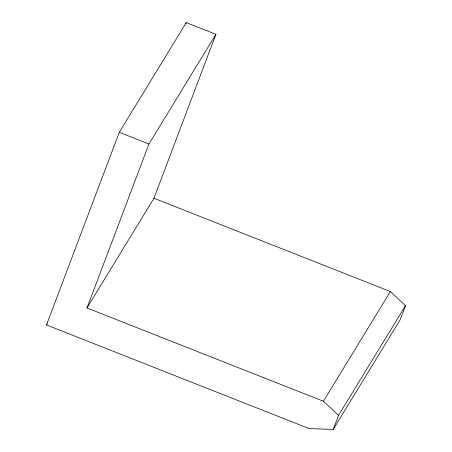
<?xml version="1.0" encoding="UTF-8"?>
<svg xmlns="http://www.w3.org/2000/svg" width="452" height="452" viewBox="0 0 452 452"><rect width="100%" height="100%" fill="white"/><g stroke="black" fill="none" stroke-linecap="round" stroke-linejoin="round"><path stroke-width="0.68" d="M46.494 324.96L119.288 132.312L186.258 22.6L215.92 34.301L153.962 198.258L86.993 307.97L323.406 401.252L338.537 415.36L333.231 429.4L309.185 428.609L46.494 324.96L47.228 323.756M185.761 23.922L186.258 22.6M86.993 307.97L148.945 144.013L215.92 34.301M153.962 198.258L390.375 291.54L405.506 305.648L400.206 319.688L333.231 429.4M323.406 401.252L390.375 291.54M338.537 415.36L405.506 305.648M119.288 132.312L148.945 144.013"/></g></svg>
